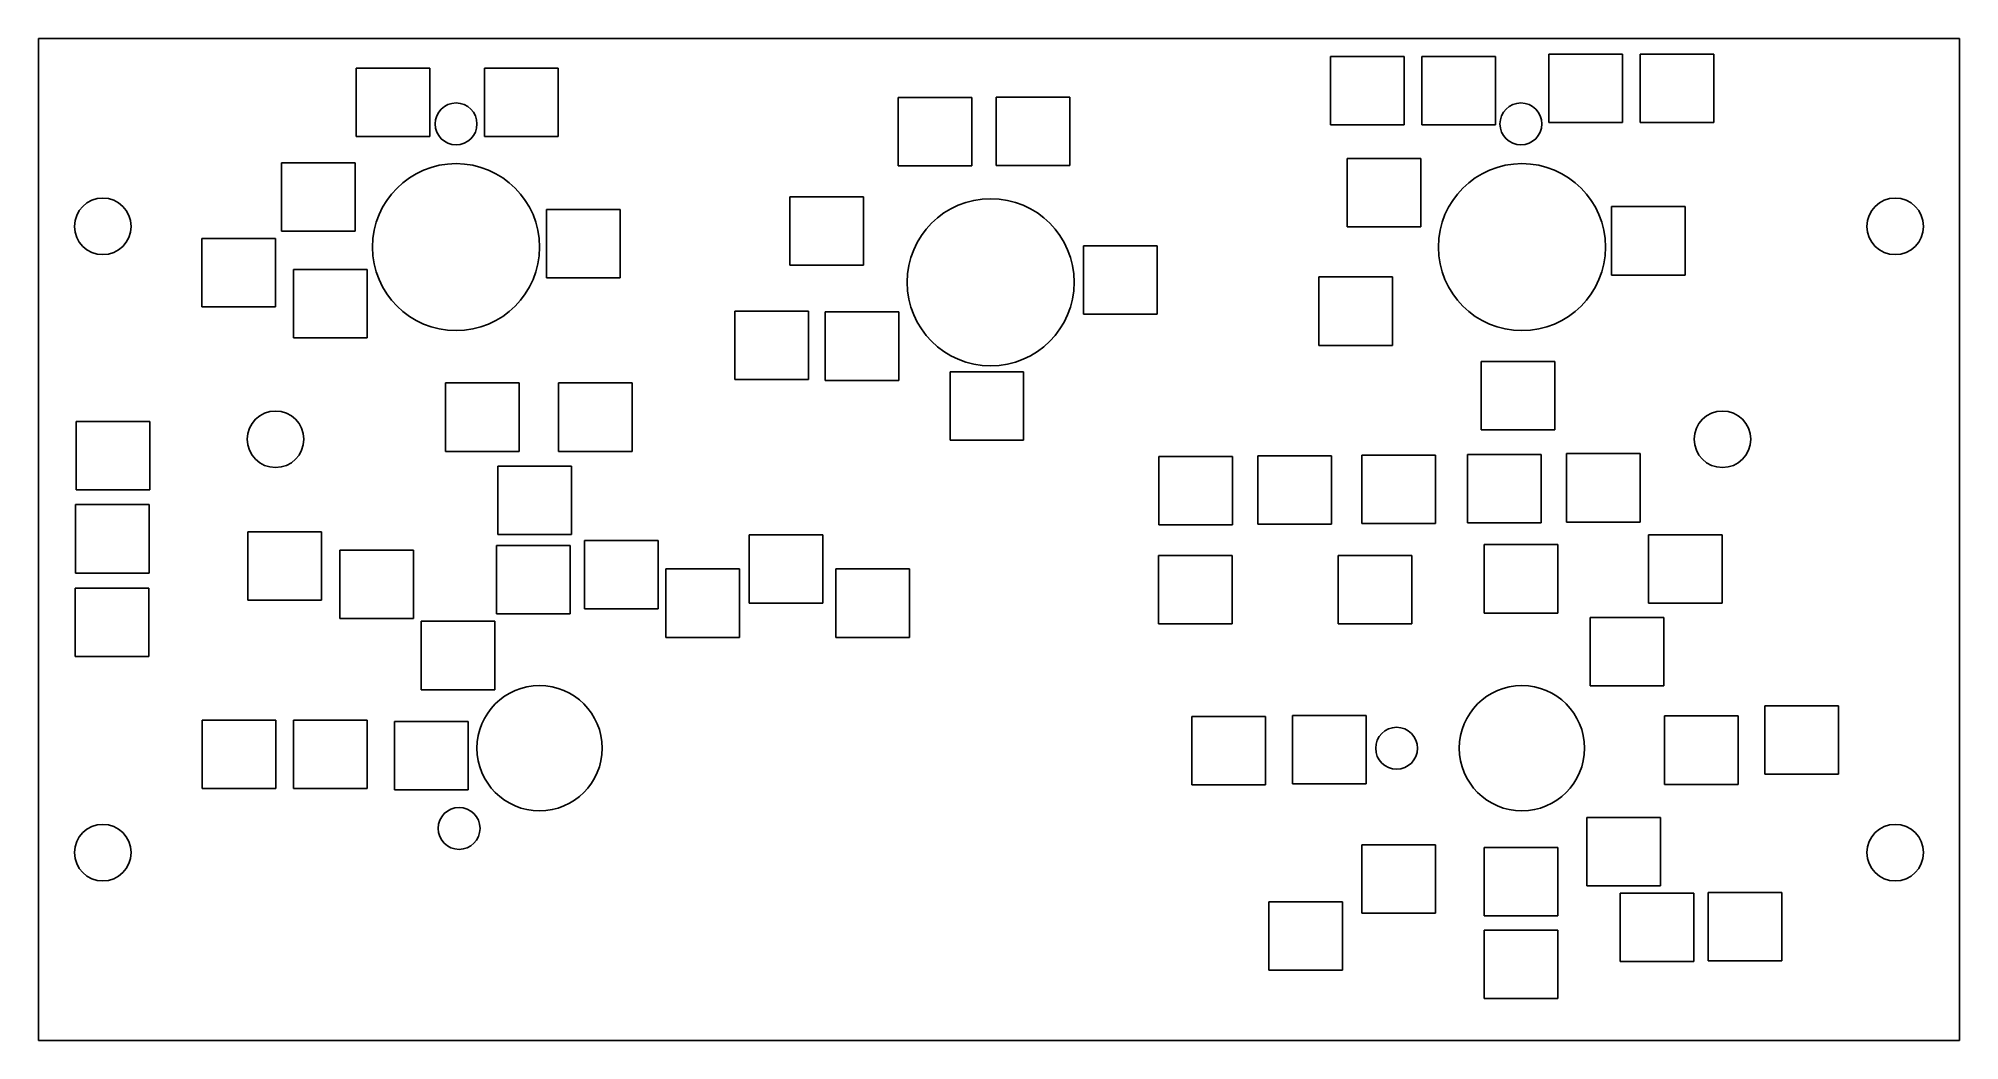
# Model space of a CAD drawing. Header units: millimetres. Extents: x 0 to 146, y 0 to 76.
import ezdxf

# ---------------------------------------------------------------- set-up
doc = ezdxf.new("R2010")
doc.units = ezdxf.units.MM

msp = doc.modelspace()

# ---------------------------------------------------------------- linework, layer by layer
at = {"color": 7, "linetype": 'Continuous', "lineweight": 25}
for p, q in [((0, 76.2), (146.05, 76.2)), ((0, 0), (0, 76.2)), ((146.05, 76.2), (146.05, 0)), ((98.23, 69.62), (98.23, 74.82)), ((98.23, 74.82), (103.83, 74.82)), ((103.83, 74.82), (103.83, 69.62)), ((105.18, 69.62), (105.18, 74.82)), ((105.18, 74.82), (110.78, 74.82)), ((110.78, 74.82), (110.78, 69.62)), ((114.83, 69.81), (114.83, 75.01)), ((114.83, 75.01), (120.43, 75.01)), ((120.43, 75.01), (120.43, 69.81)), ((121.78, 69.81), (121.78, 75.01)), ((121.78, 75.01), (127.38, 75.01)), ((127.38, 75.01), (127.38, 69.81)), ((24.15, 68.75), (24.15, 73.95)), ((24.15, 73.95), (29.75, 73.95)), ((29.75, 73.95), (29.75, 68.75)), ((33.91, 68.75), (33.91, 73.95)), ((33.91, 73.95), (39.51, 73.95)), ((39.51, 73.95), (39.51, 68.75)), ((65.37, 66.5), (65.37, 71.7)), ((65.37, 71.7), (70.97, 71.7)), ((70.97, 71.7), (70.97, 66.5)), ((72.81, 66.53), (72.81, 71.73)), ((72.81, 71.73), (78.41, 71.73)), ((78.41, 71.73), (78.41, 66.53)), ((29.75, 68.75), (24.15, 68.75)), ((39.51, 68.75), (33.91, 68.75)), ((103.83, 69.62), (98.23, 69.62)), ((110.78, 69.62), (105.18, 69.62)), ((120.43, 69.81), (114.83, 69.81)), ((127.38, 69.81), (121.78, 69.81)), ((18.47, 61.55), (18.47, 66.75)), ((18.47, 66.75), (24.07, 66.75)), ((24.07, 66.75), (24.07, 61.55)), ((70.97, 66.5), (65.37, 66.5)), ((78.41, 66.53), (72.81, 66.53)), ((99.5, 61.87), (99.5, 67.07)), ((99.5, 67.07), (105.1, 67.07)), ((105.1, 67.07), (105.1, 61.87)), ((38.62, 58), (38.62, 63.2)), ((38.62, 63.2), (44.22, 63.2)), ((44.22, 63.2), (44.22, 58)), ((57.13, 58.95), (57.13, 64.15)), ((57.13, 64.15), (62.73, 64.15)), ((62.73, 64.15), (62.73, 58.95)), ((119.6, 58.21), (119.6, 63.41)), ((119.6, 63.41), (125.2, 63.41)), ((125.2, 63.41), (125.2, 58.21)), ((24.07, 61.55), (18.47, 61.55)), ((105.1, 61.87), (99.5, 61.87)), ((12.43, 55.78), (12.43, 60.98)), ((12.43, 60.98), (18.03, 60.98)), ((18.03, 60.98), (18.03, 55.78)), ((79.44, 55.24), (79.44, 60.44)), ((79.44, 60.44), (85.04, 60.44)), ((85.04, 60.44), (85.04, 55.24)), ((19.38, 53.44), (19.38, 58.64)), ((19.38, 58.64), (24.98, 58.64)), ((24.98, 58.64), (24.98, 53.44)), ((62.73, 58.95), (57.13, 58.95)), ((44.22, 58), (38.62, 58)), ((97.35, 52.86), (97.35, 58.06)), ((97.35, 58.06), (102.95, 58.06)), ((102.95, 58.06), (102.95, 52.86)), ((125.2, 58.21), (119.6, 58.21)), ((18.03, 55.78), (12.43, 55.78)), ((52.94, 50.26), (52.94, 55.46)), ((52.94, 55.46), (58.54, 55.46)), ((58.54, 55.46), (58.54, 50.26)), ((59.81, 50.2), (59.81, 55.4)), ((59.81, 55.4), (65.41, 55.4)), ((65.41, 55.4), (65.41, 50.2)), ((85.04, 55.24), (79.44, 55.24)), ((24.98, 53.44), (19.38, 53.44)), ((102.95, 52.86), (97.35, 52.86)), ((109.67, 46.43), (109.67, 51.63)), ((109.67, 51.63), (115.27, 51.63)), ((115.27, 51.63), (115.27, 46.43)), ((30.95, 44.8), (30.95, 50)), ((30.95, 50), (36.55, 50)), ((36.55, 50), (36.55, 44.8)), ((39.54, 44.8), (39.54, 50)), ((39.54, 50), (45.14, 50)), ((45.14, 50), (45.14, 44.8)), ((58.54, 50.26), (52.94, 50.26)), ((65.41, 50.2), (59.81, 50.2)), ((69.3, 45.66), (69.3, 50.86)), ((69.3, 50.86), (74.9, 50.86)), ((74.9, 50.86), (74.9, 45.66)), ((2.86, 41.87), (2.86, 47.07)), ((2.86, 47.07), (8.46, 47.07)), ((8.46, 47.07), (8.46, 41.87)), ((74.9, 45.66), (69.3, 45.66)), ((115.27, 46.43), (109.67, 46.43)), ((36.55, 44.8), (30.95, 44.8)), ((45.14, 44.8), (39.54, 44.8)), ((85.17, 39.22), (85.17, 44.42)), ((85.17, 44.42), (90.77, 44.42)), ((90.77, 44.42), (90.77, 39.22)), ((92.7, 39.27), (92.7, 44.47)), ((92.7, 44.47), (98.3, 44.47)), ((98.3, 44.47), (98.3, 39.27)), ((100.62, 39.32), (100.62, 44.52)), ((100.62, 44.52), (106.22, 44.52)), ((106.22, 44.52), (106.22, 39.32)), ((108.64, 39.37), (108.64, 44.57)), ((108.64, 44.57), (114.24, 44.57)), ((114.24, 44.57), (114.24, 39.37)), ((116.17, 39.43), (116.17, 44.63)), ((116.17, 44.63), (121.77, 44.63)), ((121.77, 44.63), (121.77, 39.43)), ((34.92, 38.48), (34.92, 43.68)), ((34.92, 43.68), (40.52, 43.68)), ((40.52, 43.68), (40.52, 38.48)), ((8.46, 41.87), (2.86, 41.87)), ((2.83, 35.55), (2.83, 40.75)), ((2.83, 40.75), (8.43, 40.75)), ((8.43, 40.75), (8.43, 35.55)), ((15.93, 33.48), (15.93, 38.68)), ((15.93, 38.68), (21.53, 38.68)), ((21.53, 38.68), (21.53, 33.48)), ((40.52, 38.48), (34.92, 38.48)), ((41.51, 32.83), (41.51, 38.03)), ((41.51, 38.03), (47.11, 38.03)), ((47.11, 38.03), (47.11, 32.83)), ((54.04, 33.26), (54.04, 38.46)), ((54.04, 38.46), (59.64, 38.46)), ((59.64, 38.46), (59.64, 33.26)), ((90.77, 39.22), (85.17, 39.22)), ((98.3, 39.27), (92.7, 39.27)), ((106.22, 39.32), (100.62, 39.32)), ((114.24, 39.37), (108.64, 39.37)), ((121.77, 39.43), (116.17, 39.43)), ((122.4, 33.26), (122.4, 38.46)), ((122.4, 38.46), (128, 38.46)), ((128, 38.46), (128, 33.26)), ((22.91, 32.1), (22.91, 37.3)), ((22.91, 37.3), (28.51, 37.3)), ((28.51, 37.3), (28.51, 32.1)), ((34.82, 32.45), (34.82, 37.65)), ((34.82, 37.65), (40.42, 37.65)), ((40.42, 37.65), (40.42, 32.45)), ((85.15, 31.69), (85.15, 36.89)), ((85.15, 36.89), (90.75, 36.89)), ((90.75, 36.89), (90.75, 31.69)), ((98.81, 31.69), (98.81, 36.89)), ((98.81, 36.89), (104.41, 36.89)), ((104.41, 36.89), (104.41, 31.69)), ((109.91, 32.51), (109.91, 37.71)), ((109.91, 37.71), (115.51, 37.71)), ((115.51, 37.71), (115.51, 32.51)), ((8.43, 35.55), (2.83, 35.55)), ((47.69, 30.66), (47.69, 35.86)), ((47.69, 35.86), (53.29, 35.86)), ((53.29, 35.86), (53.29, 30.66)), ((60.61, 30.66), (60.61, 35.86)), ((60.61, 35.86), (66.21, 35.86)), ((66.21, 35.86), (66.21, 30.66)), ((2.79, 29.2), (2.79, 34.4)), ((2.79, 34.4), (8.39, 34.4)), ((8.39, 34.4), (8.39, 29.2)), ((21.53, 33.48), (15.93, 33.48)), ((40.42, 32.45), (34.82, 32.45)), ((47.11, 32.83), (41.51, 32.83)), ((59.64, 33.26), (54.04, 33.26)), ((115.51, 32.51), (109.91, 32.51)), ((117.96, 26.98), (117.96, 32.18)), ((117.96, 32.18), (123.56, 32.18)), ((128, 33.26), (122.4, 33.26)), ((123.56, 32.18), (123.56, 26.98)), ((28.51, 32.1), (22.91, 32.1)), ((29.09, 26.68), (29.09, 31.88)), ((29.09, 31.88), (34.69, 31.88)), ((34.69, 31.88), (34.69, 26.68)), ((90.75, 31.69), (85.15, 31.69)), ((104.41, 31.69), (98.81, 31.69)), ((53.29, 30.66), (47.69, 30.66)), ((66.21, 30.66), (60.61, 30.66)), ((8.39, 29.2), (2.79, 29.2)), ((34.69, 26.68), (29.09, 26.68)), ((123.56, 26.98), (117.96, 26.98)), ((131.24, 20.26), (131.24, 25.46)), ((131.24, 25.46), (136.84, 25.46)), ((136.84, 25.46), (136.84, 20.26)), ((12.45, 19.16), (12.45, 24.36)), ((12.45, 24.36), (18.05, 24.36)), ((18.05, 24.36), (18.05, 19.16)), ((19.38, 19.16), (19.38, 24.36)), ((19.38, 24.36), (24.98, 24.36)), ((24.98, 24.36), (24.98, 19.16)), ((27.06, 19.07), (27.06, 24.27)), ((27.06, 24.27), (32.66, 24.27)), ((32.66, 24.27), (32.66, 19.07)), ((87.68, 19.45), (87.68, 24.65)), ((87.68, 24.65), (93.28, 24.65)), ((93.28, 24.65), (93.28, 19.45)), ((95.33, 19.53), (95.33, 24.73)), ((95.33, 24.73), (100.93, 24.73)), ((100.93, 24.73), (100.93, 19.53)), ((123.61, 19.48), (123.61, 24.68)), ((123.61, 24.68), (129.21, 24.68)), ((129.21, 24.68), (129.21, 19.48)), ((18.05, 19.16), (12.45, 19.16)), ((24.98, 19.16), (19.38, 19.16)), ((32.66, 19.07), (27.06, 19.07)), ((93.28, 19.45), (87.68, 19.45)), ((100.93, 19.53), (95.33, 19.53)), ((129.21, 19.48), (123.61, 19.48)), ((136.84, 20.26), (131.24, 20.26)), ((117.72, 11.77), (117.72, 16.97)), ((117.72, 16.97), (123.32, 16.97)), ((123.32, 16.97), (123.32, 11.77)), ((100.62, 9.69), (100.62, 14.89)), ((100.62, 14.89), (106.22, 14.89)), ((106.22, 14.89), (106.22, 9.69)), ((109.91, 9.49), (109.91, 14.69)), ((109.91, 14.69), (115.51, 14.69)), ((115.51, 14.69), (115.51, 9.49)), ((123.32, 11.77), (117.72, 11.77)), ((93.54, 5.36), (93.54, 10.56)), ((93.54, 10.56), (99.14, 10.56)), ((99.14, 10.56), (99.14, 5.36)), ((120.26, 6.01), (120.26, 11.21)), ((120.26, 11.21), (125.86, 11.21)), ((125.86, 11.21), (125.86, 6.01)), ((126.94, 6.06), (126.94, 11.26)), ((126.94, 11.26), (132.54, 11.26)), ((132.54, 11.26), (132.54, 6.06)), ((106.22, 9.69), (100.62, 9.69)), ((115.51, 9.49), (109.91, 9.49)), ((109.91, 3.2), (109.91, 8.4)), ((109.91, 8.4), (115.51, 8.4)), ((115.51, 8.4), (115.51, 3.2)), ((125.86, 6.01), (120.26, 6.01)), ((132.54, 6.06), (126.94, 6.06)), ((99.14, 5.36), (93.54, 5.36)), ((115.51, 3.2), (109.91, 3.2)), ((146.05, 0), (0, 0))]:
    msp.add_line(p, q, dxfattribs=at)
for centre, radius in [((31.75, 69.7), 1.59), ((112.7, 69.7), 1.59), ((31.75, 60.33), 6.35), ((112.78, 60.33), 6.35), ((4.89, 61.91), 2.15), ((72.39, 57.66), 6.35), ((141.16, 61.91), 2.15), ((18.03, 45.72), 2.15), ((128.02, 45.72), 2.15), ((38.1, 22.23), 4.76), ((112.78, 22.23), 4.76), ((103.25, 22.23), 1.59), ((31.98, 16.13), 1.59), ((4.89, 14.29), 2.15), ((141.16, 14.29), 2.15)]:
    msp.add_circle(centre, radius, dxfattribs=at)

doc.saveas('drawing.dxf')
